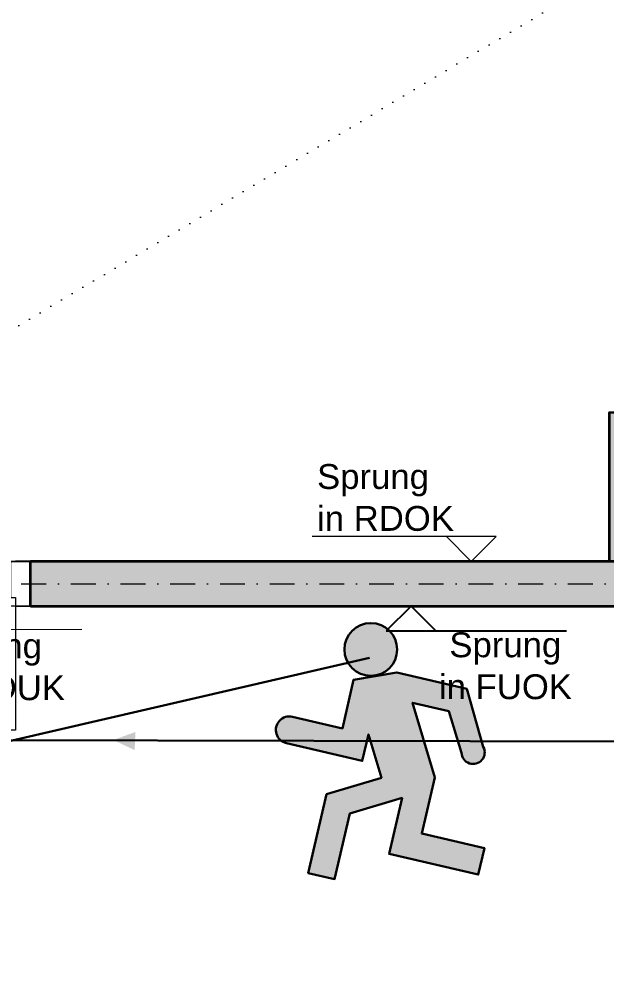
# Model space of a CAD drawing. Header units: millimetres. Extents: x 32522367 to 32638135, y 41424826 to 41540167.
# Drawn here: x 32555962 to 32558326, y 41517788 to 41521597 of the extents above; entities that cross this region are included whole.
import ezdxf
from ezdxf.enums import TextEntityAlignment as Align

# ---------------------------------------------------------------- set-up
doc = ezdxf.new("R2010")
doc.units = ezdxf.units.MM
for name, pattern in [('Punktlinie weit', [0.05, 0, -0.05]), ('Raster', [0.2, 0.1, -0.05, 0, -0.05]), ('Strichlinie weit', [0.2, 0.15, -0.05])]:
    doc.linetypes.add(name, pattern=pattern)
for name, color, linetype in [('000 Achsraster Haupt', 251, 'Continuous'), ('120 Wand Innen tragend', 251, 'Continuous'), ('215 DVK darüber', 251, 'Continuous'), ('220 Bodenaufbau', 251, 'Continuous'), ('811 Raum 2.Erschließung_ Nebenräume_Allg.räume_Technik', 251, 'Continuous'), ('955 Polierplan Beschriftung', 251, 'Continuous'), ('Archicad Türen', 251, 'Continuous')]:
    doc.layers.add(name, color=color, linetype=linetype)
for name, color, linetype, lineweight in [('000 Achsraster Haupt_Stift_Nr__1', 251, 'Continuous', 13), ('120 Wand Innen tragend_Stift_Nr__23', 251, 'Continuous', 13), ('120 Wand Innen tragend_Stift_Nr__24', 251, 'Continuous', 13), ('120 Wand Innen tragend_Stift_Nr__8', 251, 'Continuous', 35), ('215 DVK darüber_Stift_Nr__16', 251, 'Continuous', 25), ('215 DVK darüber_Stift_Nr__17', 251, 'Continuous', 18), ('220 Bodenaufbau_Stift_Nr__6', 251, 'Continuous', 13), ('240 Unterdaemmung_Stift_Nr__1', 251, 'Continuous', 13), ('955 Polierplan Beschriftung_Stift_Nr__1', 251, 'Continuous', 13), ('Archicad Türen_Stift_Nr__1', 251, 'Continuous', 13), ('Archicad Türen_Stift_Nr__8', 251, 'Continuous', 35)]:
    doc.layers.add(name, color=color, linetype=linetype, lineweight=lineweight)
doc.layers.add('E2_LEHR_MENSCH_NATIVE', color=112, linetype='Continuous', lineweight=35, true_color=0x20dd55)
doc.layers.add('E2_LEHR_WEG_B_INTERPRETATION', color=112, linetype='Continuous', lineweight=80, true_color=0x20dd55)
doc.layers.add('E_NACHRTECH', color=3, linetype='Continuous', true_color=0x00fa00)
doc.styles.add('ERSTELLTER_STIL_1', font='arial.ttf')

# ---------------------------------------------------------------- blocks, each defined once
blk = doc.blocks.new('Decke_16', base_point=(24.3313, 82.1748))
at = {"layer": '220 Bodenaufbau_Stift_Nr__6', "color": 7, "linetype": 'Continuous', "lineweight": 13, "flags": 128}
blk.add_lwpolyline([(59.3435, 55.1382), (36.9197, 61.7208), (37.2409, 62.8147), (35.5329, 63.316), (36.3329, 66.0411), (34.577, 66.5565), (35.7318, 70.4905), (29.7541, 72.2453), (27.0697, 63.1012), (28.6817, 62.628), (28.1015, 60.6514), (28.9938, 60.3894), (28.2727, 57.9331), (27.6682, 58.1105), (26.8711, 55.3951), (27.7443, 55.1388), (27.4133, 54.0114)], dxfattribs=at)
blk = doc.blocks.new('Decke_17', base_point=(29.8761, 72.0219))
at = {"layer": '220 Bodenaufbau_Stift_Nr__6', "color": 7, "linetype": 'Continuous', "lineweight": 13, "flags": 128}
blk.add_lwpolyline([(29.8761, 72.0219), (27.2931, 63.2232), (36.3893, 60.5529), (37.0343, 62.7502), (35.2976, 63.26), (35.4075, 63.6343), (34.2273, 63.9807), (34.1174, 63.6065), (33.5705, 63.7671), (35.5084, 70.3685)], close=True, dxfattribs=at)
blk = doc.blocks.new('Zargentür 2-Fl 27')
at = {"layer": 'Archicad Türen_Stift_Nr__1', "color": 7, "linetype": 'Continuous', "lineweight": 13}
for p, q in [((-0.72, 0.0001), (-0.72, 0.9401)), ((0.72, 0.0001), (0.72, 0.5001)), ((-0.72, 0.0001), (-0.7801, 0.0001)), ((-0.7801, 0.0001), (-0.7801, 0)), ((-0.7801, 0), (-0.78, 0)), ((-0.78, 0), (-0.78, -0.18)), ((-0.72, -0.0349), (-0.72, 0.0001)), ((0.72, -0.0349), (0.72, 0.0001)), ((0.72, 0.0001), (0.7801, 0.0001)), ((0.7801, 0), (0.78, 0)), ((0.78, 0), (0.78, -0.18)), ((0.7801, 0.0001), (0.7801, 0)), ((-0.7, -0.0349), (-0.72, -0.0349)), ((-0.7, -0.18), (-0.7, -0.0349)), ((0.7, -0.18), (0.7, -0.0349)), ((0.7, -0.0349), (0.72, -0.0349)), ((-0.78, -0.18), (-0.7801, -0.18)), ((-0.7801, -0.18), (-0.7801, -0.1801)), ((-0.7801, -0.1801), (-0.72, -0.1801)), ((-0.72, -0.1801), (-0.72, -0.18)), ((-0.72, -0.18), (-0.7, -0.18)), ((0.72, -0.18), (0.7, -0.18)), ((0.72, -0.1801), (0.72, -0.18)), ((0.7801, -0.1801), (0.72, -0.1801)), ((0.78, -0.18), (0.7801, -0.18)), ((0.7801, -0.18), (0.7801, -0.1801))]:
    blk.add_line(p, q, dxfattribs=at)
for centre, radius, start, end in [((-0.72, 0.0001), 0.94, 0, 90), ((0.72, 0.0001), 0.5, 90, 180)]:
    blk.add_arc(centre, radius, start, end, dxfattribs=at)
at = {"layer": 'Archicad Türen_Stift_Nr__8', "color": 7, "linetype": 'Continuous', "lineweight": 35}
for p, q in [((-0.78, 0), (-0.78, -0.18)), ((-0.78, 0), (-0.78, -0.18)), ((0.78, 0), (0.78, -0.18)), ((0.78, 0), (0.78, -0.18))]:
    blk.add_line(p, q, dxfattribs=at)
blk = doc.blocks.new('Wand_31', base_point=(29.9268, 72.1946))
at = {"layer": '120 Wand Innen tragend_Stift_Nr__24', "linetype": 'Continuous', "lineweight": 13}
blk.add_hatch(color=92, dxfattribs=at).paths.add_polyline_path([(31.5648, 71.5262), (34.5201, 70.6586), (34.5708, 70.8313), (31.6155, 71.6989)])
at = {"layer": '120 Wand Innen tragend_Stift_Nr__8', "color": 7, "linetype": 'Continuous', "lineweight": 35}
blk.add_line((31.5648, 71.5262), (31.6155, 71.6989), dxfattribs=at)
at = {"layer": '120 Wand Innen tragend_Stift_Nr__8', "color": 7, "linetype": 'Continuous', "lineweight": 35, "flags": 128}
for points in [[(33.9951, 71.0003), (31.6155, 71.6989)], [(31.5648, 71.5262), (33.9444, 70.8276)]]:
    blk.add_lwpolyline(points, dxfattribs=at)
at = {"layer": 'Archicad Türen', "color": 7, "linetype": 'Continuous', "lineweight": 13, "xscale": -0.9999999999999998, "rotation": 163.6400974557894}
blk.add_blockref('Zargentür 2-Fl 27', (30.8164, 71.7459), dxfattribs=at)
blk = doc.blocks.new('Wand_263', base_point=(33.9951, 71.0003))
at = {"layer": '120 Wand Innen tragend_Stift_Nr__23', "linetype": 'Continuous', "lineweight": 13}
for points in [[(33.9778, 71.4739), (34.1218, 71.4321), (34.02, 71.6179)], [(34.02, 71.6179), (34.1218, 71.4321), (34.1641, 71.576)], [(33.9778, 71.4739), (33.8512, 71.0426), (33.9951, 71.0003), (34.1218, 71.4321)]]:
    blk.add_hatch(color=91, dxfattribs=at).paths.add_polyline_path(points)
at = {"layer": '120 Wand Innen tragend_Stift_Nr__8', "color": 7, "linetype": 'Continuous', "lineweight": 35, "flags": 128}
for points in [[(34.02, 71.6179), (33.8512, 71.0426)], [(34.02, 71.6179), (34.1641, 71.576)], [(33.9951, 71.0003), (34.1218, 71.4321)], [(33.9951, 71.0003), (33.8512, 71.0426)]]:
    blk.add_lwpolyline(points, dxfattribs=at)
blk = doc.blocks.new('Höhenbemaßung_30', base_point=(33.0352, 71.0948))
at = {"layer": '215 DVK darüber_Stift_Nr__16', "color": 5, "linetype": 'Continuous', "lineweight": 25}
for p, q in [((32.9393, 71.123), (33.1312, 71.0667)), ((33.0352, 71.0948), (32.9111, 71.027)), ((33.103, 70.9707), (33.0352, 71.0948)), ((32.9111, 71.027), (33.103, 70.9707)), ((33.103, 70.9707), (33.6075, 70.8226))]:
    blk.add_line(p, q, dxfattribs=at)
at = {"layer": '215 DVK darüber_Stift_Nr__16', "color": 5, "lineweight": 25, "char_height": 0.1, "attachment_point": 7, "rotation": 343.6401, "style": 'ERSTELLTER_STIL_1'}
for s, insert in [('\\A1;{\\pql;\\fArial|b0|i0|c0|p0;\\W1.000000;Sprung}', (33.1166, 70.8246)), ('\\A1;{\\pql;\\fArial|b0|i0|c0|p0;\\W1.000000;in FUOK}', (33.037, 70.702))]:
    blk.add_mtext(s, dxfattribs=dict(at, insert=insert))
blk = doc.blocks.new('Höhenbemaßung_50', base_point=(31.1572, 71.6526))
at = {"layer": '215 DVK darüber_Stift_Nr__17', "color": 190, "linetype": 'Continuous', "lineweight": 18, "true_color": 0x9900ff}
for p, q in [((31.0612, 71.6807), (31.2531, 71.6244)), ((31.1572, 71.6526), (31.0331, 71.5848)), ((31.225, 71.5284), (31.1572, 71.6526)), ((31.0331, 71.5848), (31.225, 71.5284)), ((31.225, 71.5284), (31.7368, 71.3782))]:
    blk.add_line(p, q, dxfattribs=at)
at = {"layer": '215 DVK darüber_Stift_Nr__17', "color": 190, "lineweight": 18, "true_color": 0x9900ff, "char_height": 0.1, "attachment_point": 7, "rotation": 343.6401, "style": 'ERSTELLTER_STIL_1'}
for s, insert in [('\\A1;{\\pql;\\fArial|b0|i0|c0|p0;\\W1.000000;Sprung}', (31.1091, 71.4097)), ('\\A1;{\\pql;\\fArial|b0|i0|c0|p0;\\W1.000000;in RDUK}', (31.0697, 71.2754))]:
    blk.add_mtext(s, dxfattribs=dict(at, insert=insert))
blk = doc.blocks.new('Höhenbemaßung_51', base_point=(33.3184, 71.199))
at = {"layer": '215 DVK darüber_Stift_Nr__17', "color": 190, "linetype": 'Continuous', "lineweight": 18, "true_color": 0x9900ff}
for p, q in [((33.2506, 71.3231), (32.7314, 71.4755)), ((33.4425, 71.2668), (33.2506, 71.3231)), ((33.2506, 71.3231), (33.3184, 71.199)), ((33.3184, 71.199), (33.4425, 71.2668)), ((33.4143, 71.1708), (33.2224, 71.2271))]:
    blk.add_line(p, q, dxfattribs=at)
at = {"layer": '215 DVK darüber_Stift_Nr__17', "color": 190, "lineweight": 18, "true_color": 0x9900ff, "char_height": 0.1, "attachment_point": 7, "rotation": 343.6401, "style": 'ERSTELLTER_STIL_1'}
for s, insert in [('\\A1;{\\pql;\\fArial|b0|i0|c0|p0;\\W1.000000;Sprung}', (32.7963, 71.6247)), ('\\A1;{\\pql;\\fArial|b0|i0|c0|p0;\\W1.000000;in RDOK}', (32.7569, 71.4904))]:
    blk.add_mtext(s, dxfattribs=dict(at, insert=insert))
blk = doc.blocks.new('Etikett_39', base_point=(30.7605, 73.4704))
at = {"layer": '955 Polierplan Beschriftung_Stift_Nr__1', "color": 7, "linetype": 'Punktlinie weit', "lineweight": 13}
blk.add_line((29.7034, 72.0726), (45.1623, 76.0597), dxfattribs=at)
blk = doc.blocks.new('Standard-Rastermarker_8')
at = {"layer": '000 Achsraster Haupt_Stift_Nr__1', "color": 7, "linetype": 'Raster', "lineweight": 13}
blk.add_line((1, 0), (57.5713, 0), dxfattribs=at)
at = {"layer": '000 Achsraster Haupt_Stift_Nr__1', "color": 7, "lineweight": 13, "style": 'ERSTELLTER_STIL_1'}
for tag, p in [('AC_MarkerText_1_0', (-0.25, 0.075)), ('AC_MarkerText_1_1', (58.8213, 0.075))]:
    blk.add_attdef(tag, text='', height=0.15, dxfattribs=at).set_placement(p, align=Align.TOP_CENTER)
blk = doc.blocks.new('98095500')
at = {"color": 18, "lineweight": 30, "true_color": 0x000000}
for points in [[(423921.73, 99168.82), (423956.82, 99168.82), (423956.82, 99202.95), (423984.52, 99214.53), (424033.69, 99214.53), (424053.79, 99178.33)], [(424040.17, 99170.92), (424025.2, 99196.66), (423999.74, 99196.78), (424026.18, 99150.32), (424026.18, 99110.9), (424070.22, 99110.9), (424070.22, 99092.32), (424007.48, 99092.32), (424007.48, 99131.68), (423974.96, 99113.11), (423974.96, 99066.99), (423956.52, 99066.99), (423956.52, 99122.44), (423990.54, 99141.87), (423975.12, 99168.79), (423975.12, 99150.21), (423921.73, 99150.28)]]:
    blk.add_lwpolyline(points, dxfattribs=at)
blk.add_circle((423963.6, 99225.86), 18.08, dxfattribs=at)
for centre, radius, start, end in [((424047.83, 99173.07), 7.96, 195.72991, 41.40047), ((423921.73, 99159.55), 9.27, 89.9849, 270.0151)]:
    blk.add_arc(centre, radius, start, end, dxfattribs=at)
blk = doc.blocks.new('750298750')
h = blk.add_hatch(color=3)
h.paths.add_polyline_path([(426943.63, 99576.9), (426968.12, 99576.79), (426982.52, 99552.02, 1.25347), (426995.63, 99559.16), (426976.28, 99593.98), (426928.98, 99593.98), (426902.34, 99582.83), (426902.34, 99550.01), (426868.58, 99550.01, 1), (426868.59, 99532.17), (426919.94, 99532.11), (426919.94, 99549.98), (426934.78, 99524.08), (426902.06, 99505.39), (426902.06, 99452.05), (426919.79, 99452.05), (426919.79, 99496.41), (426951.07, 99514.28), (426951.07, 99476.42), (427011.43, 99476.42), (427011.43, 99494.29), (426969.06, 99494.29), (426969.06, 99532.21)])
h.paths.add_polyline_path([(426891.47, 99604.88, 1), (426926.25, 99604.88, 1)])
at = {"xscale": 0.9619413167778113, "yscale": 0.9619413167778113, "zscale": 0.9619413167778113}
blk.add_blockref('98095500', (19080.76, 4155.42), dxfattribs=at)
blk = doc.blocks.new('E2_MOL_LEHRPERSON_ZENTRIERT')
blk.add_blockref('750298750', (-426935.55, -99537.16))

msp = doc.modelspace()

# ---------------------------------------------------------------- linework, layer by layer
at = {"layer": '240 Unterdaemmung_Stift_Nr__1', "color": 7, "linetype": 'Strichlinie weit', "lineweight": 13}
msp.add_lwpolyline([(32554248.434, 41527113.478), (32554248.472, 41519413.477), (32566478.493, 41519413.539), (32566478.484, 41521133.532), (32567578.494, 41521133.538), (32567578.463, 41527213.543), (32563908.426, 41527213.535), (32563908.426, 41527113.528)], close=True, dxfattribs=at)
at = {"layer": '811 Raum 2.Erschließung_ Nebenräume_Allg.räume_Technik', "color": 254, "linetype": 'Continuous', "lineweight": 0, "true_color": 0xd3d2c7, "flags": 128}
msp.add_lwpolyline([(32546368.466, 41519413.437), (32558338.471, 41519413.498), (32558338.468, 41520015.019), (32559006.825, 41520015.022), (32559006.788, 41527113.51), (32551348.426, 41527113.471), (32551348.413, 41529713.462), (32549248.423, 41529713.459), (32549248.426, 41527113.46), (32546368.426, 41527113.437)], close=True, dxfattribs=at)
at = {"layer": '811 Raum 2.Erschließung_ Nebenräume_Allg.räume_Technik', "color": 51, "linetype": 'Continuous', "lineweight": 0, "true_color": 0xf5ffa6, "flags": 128}
msp.add_lwpolyline([(32554248.473, 41519233.477), (32554248.519, 41510063.478), (32563728.514, 41510063.526), (32563728.502, 41512353.525), (32560118.508, 41512353.507), (32560118.474, 41519233.508)], close=True, dxfattribs=at)
at = {"layer": 'E2_LEHR_WEG_B_INTERPRETATION', "color": 112, "true_color": 0x20dd55}
msp.add_solid([(32556342.143, 41518694.26), (32556431.071, 41518726.945), (32556427.74, 41518653.644)], dxfattribs=at)
at = {"layer": 'E_NACHRTECH', "color": 4, "lineweight": 30}
msp.add_lwpolyline([(32557373.781, 41519024.76), (32554476.821, 41518355.897)], dxfattribs=at)
at = {"layer": 'E_NACHRTECH', "color": 3, "lineweight": 30}
msp.add_lwpolyline([(32560291.269, 41518683.916), (32555262.014, 41518695.423)], dxfattribs=at)

# ---------------------------------------------------------------- block references
at = {"layer": '000 Achsraster Haupt', "color": 7, "linetype": 'Continuous', "lineweight": 18, "xscale": 1000, "yscale": 1000, "zscale": 1000, "rotation": 0.0002954042531608}
msp.add_blockref('Standard-Rastermarker_8', (32539163.247, 41519323.401), dxfattribs=at)
at = {"layer": '120 Wand Innen tragend', "color": 7, "lineweight": 35, "xscale": 1000, "yscale": 1000, "zscale": 1000, "rotation": 16.36019999999994}
for name, p in [('Wand_31', (32554248.466, 41519413.477)), ('Wand_263', (32558488.476, 41519413.499))]:
    msp.add_blockref(name, p, dxfattribs=at)
at = {"layer": '215 DVK darüber', "color": 190, "lineweight": 18, "true_color": 0x9900ff, "xscale": 1000, "yscale": 1000, "zscale": 1000, "rotation": 16.36019999999994}
for name, p in [('Höhenbemaßung_51', (32557783.211, 41519413.495)), ('Höhenbemaßung_50', (32555581.748, 41519239.953))]:
    msp.add_blockref(name, p, dxfattribs=at)
at = {"layer": '215 DVK darüber', "color": 5, "lineweight": 25, "xscale": 1000, "yscale": 1000, "zscale": 1000, "rotation": 16.36019999999994}
msp.add_blockref('Höhenbemaßung_30', (32557540.877, 41519233.807), dxfattribs=at)
at = {"layer": '220 Bodenaufbau', "color": 7, "linetype": 'Continuous', "lineweight": 13, "xscale": 1000, "yscale": 1000, "zscale": 1000, "rotation": 16.36019999999994}
for name, p in [('Decke_16', (32546068.423, 41527413.443)), ('Decke_17', (32554248.473, 41519233.477))]:
    msp.add_blockref(name, p, dxfattribs=at)
at = {"layer": '955 Polierplan Beschriftung', "color": 7, "linetype": 'Continuous', "lineweight": 13, "xscale": 1000, "yscale": 1000, "zscale": 1000, "rotation": 16.36019999999994}
msp.add_blockref('Etikett_39', (32554689.122, 41520872.499), dxfattribs=at)
at = {"layer": 'E2_LEHR_MENSCH_NATIVE', "color": 112, "true_color": 0x20dd55, "xscale": 6.107755025382402, "yscale": 6.107755025382402, "rotation": 346.9323015135687}
msp.add_blockref('E2_MOL_LEHRPERSON_ZENTRIERT', (32557443.926, 41518619.086), dxfattribs=at)

doc.saveas('drawing.dxf')
